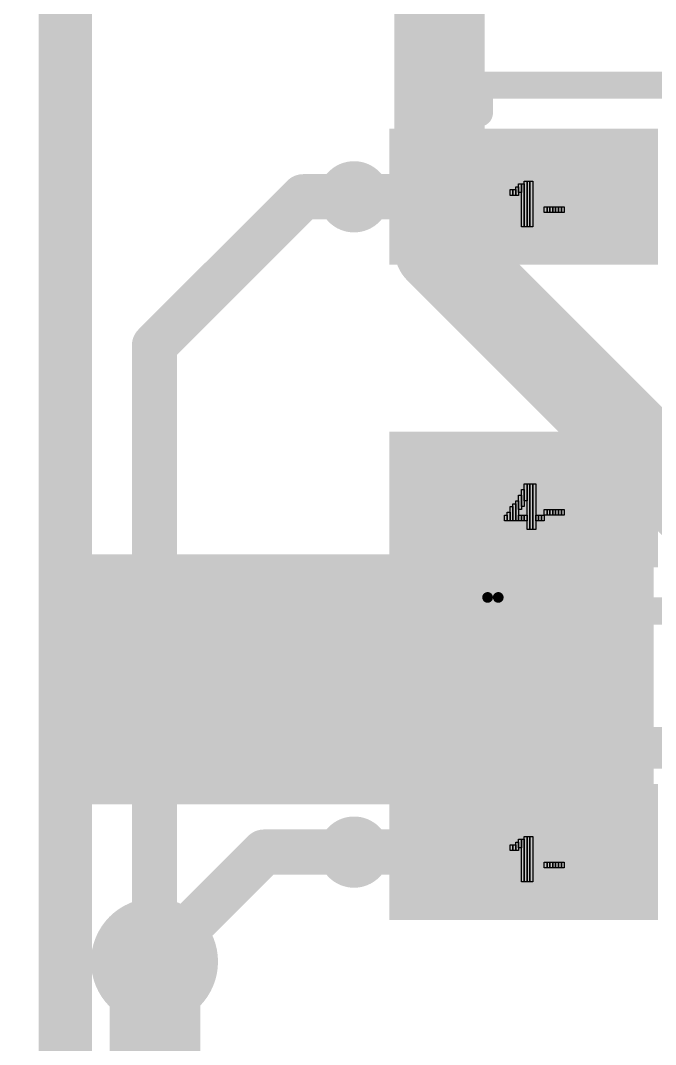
# Model space of a CAD drawing. Header units: millimetres. Extents: x 40.1 to 48.5, y 25.2 to 70.5.
# Drawn here: x 40.15 to 43.71, y 42.15 to 47.9 of the extents above; entities that cross this region are included whole.
import ezdxf

# ---------------------------------------------------------------- set-up
doc = ezdxf.new("R2010")
doc.units = ezdxf.units.MM
for name, color, linetype in [('BottomLayer', 5, 'Continuous'), ('BottomOverlay', 54, 'Continuous'), ('BottomPaste', 16, 'Continuous'), ('BottomSolder', 6, 'Continuous'), ('Mechanical1', 6, 'Continuous'), ('Mechanical15', 56, 'Continuous'), ('MidLayer2', 76, 'Continuous'), ('MultiLayer', 9, 'Continuous'), ('TopLayer', 1, 'Continuous'), ('TopOverlay', 2, 'Continuous'), ('TopPaste', 8, 'Continuous'), ('TopSolder', 216, 'Continuous')]:
    doc.layers.add(name, color=color, linetype=linetype)

# ---------------------------------------------------------------- blocks, each defined once
blk = doc.blocks.new('GH1_25_WS_4P_B_3')
at = {"layer": 'BottomLayer'}
for points, const_width in [([(3.4, 1.2), (3.4, -1.8)], 0.6), ([(4, 1.2), (4, -1.8)], 0.6), ([(3.1, 0.45), (4.3, 0.45)], 1.5), ([(3.1, -1.05), (4.3, -1.05)], 1.5)]:
    blk.add_lwpolyline(points, dxfattribs=dict(at, const_width=const_width))
at = {"layer": 'BottomLayer', "const_width": 0.6}
blk.add_lwpolyline([(3.4, -0.3, 1), (4, -0.3, 1)], format="xyb", close=True, dxfattribs=at)
at = {"layer": 'BottomOverlay', "const_width": 0.1524}
for points in [[(4.125, -2.05), (4.125, 1.4)], [(4.125, -2.05), (-4.125, -2.05)]]:
    blk.add_lwpolyline(points, dxfattribs=at)
at = {"layer": 'BottomOverlay', "const_width": 0.0762}
blk.add_lwpolyline([(4.0869, -2.05, 1), (4.1631, -2.05, 1)], format="xyb", close=True, dxfattribs=at)
blk.add_lwpolyline([(4.0869, -2.05, 1), (4.1631, -2.05, 1)], format="xyb", close=True, dxfattribs=at)
at = {"layer": 'BottomPaste'}
for points, const_width in [([(3.4, 1.2), (3.4, -1.8)], 0.6), ([(4, 1.2), (4, -1.8)], 0.6), ([(3.1, 0.45), (4.3, 0.45)], 1.5), ([(3.1, -1.05), (4.3, -1.05)], 1.5)]:
    blk.add_lwpolyline(points, dxfattribs=dict(at, const_width=const_width))
at = {"layer": 'BottomPaste', "const_width": 0.6}
blk.add_lwpolyline([(3.4, -0.3, 1), (4, -0.3, 1)], format="xyb", close=True, dxfattribs=at)
at = {"layer": 'BottomSolder'}
for points, const_width in [([(3.3492, 1.3016), (3.3492, -1.9016)], 0.7016), ([(4.0508, 1.3016), (4.0508, -1.9016)], 0.7016), ([(2.9984, 0.5008), (4.4016, 0.5008)], 1.6016), ([(2.9984, -1.1008), (4.4016, -1.1008)], 1.6016)]:
    blk.add_lwpolyline(points, dxfattribs=dict(at, const_width=const_width))
at = {"layer": 'BottomSolder', "const_width": 0.7016}
blk.add_lwpolyline([(3.3492, -0.3, 1), (4.0508, -0.3, 1)], format="xyb", close=True, dxfattribs=at)
blk = doc.blocks.new('LED_SMD_4P_L3_2_W2_8_P1_70_TL_7')
at = {"layer": 'Mechanical15'}
for p, q in [((-1.456, 0.874), (-1.456, 0.922)), ((-1.456, 0.922), (-1.44, 0.922)), ((-1.44, 0.682), (-1.44, 0.922)), ((-1.44, 0.922), (-1.424, 0.922)), ((-1.44, 0.922), (-1.44, 0.874)), ((-1.424, 0.682), (-1.424, 0.938)), ((-1.424, 0.938), (-1.408, 0.938)), ((-1.424, 0.922), (-1.424, 0.682)), ((-1.408, 0.682), (-1.408, 0.938)), ((-1.408, 0.938), (-1.392, 0.938)), ((-1.408, 0.938), (-1.408, 0.682)), ((-1.392, 0.682), (-1.392, 0.938)), ((-1.392, 0.938), (-1.376, 0.938)), ((-1.392, 0.938), (-1.392, 0.682)), ((-1.376, 0.938), (-1.376, 0.682)), ((-1.504, 0.858), (-1.504, 0.89)), ((-1.504, 0.89), (-1.488, 0.89)), ((-1.488, 0.858), (-1.488, 0.89)), ((-1.488, 0.89), (-1.472, 0.89)), ((-1.488, 0.89), (-1.488, 0.858)), ((-1.472, 0.858), (-1.472, 0.906)), ((-1.472, 0.906), (-1.456, 0.906)), ((-1.472, 0.89), (-1.472, 0.858)), ((-1.456, 0.906), (-1.456, 0.858)), ((-1.44, 0.874), (-1.456, 0.874)), ((-1.488, 0.858), (-1.504, 0.858)), ((-1.472, 0.858), (-1.488, 0.858)), ((-1.456, 0.858), (-1.472, 0.858)), ((-1.312, 0.762), (-1.312, 0.794)), ((-1.312, 0.794), (-1.296, 0.794)), ((-1.296, 0.762), (-1.312, 0.762)), ((-1.296, 0.762), (-1.296, 0.794)), ((-1.296, 0.794), (-1.28, 0.794)), ((-1.296, 0.794), (-1.296, 0.762)), ((-1.28, 0.762), (-1.296, 0.762)), ((-1.28, 0.762), (-1.28, 0.794)), ((-1.28, 0.794), (-1.264, 0.794)), ((-1.28, 0.794), (-1.28, 0.762)), ((-1.264, 0.762), (-1.28, 0.762)), ((-1.264, 0.762), (-1.264, 0.794)), ((-1.264, 0.794), (-1.248, 0.794)), ((-1.264, 0.794), (-1.264, 0.762)), ((-1.248, 0.762), (-1.264, 0.762)), ((-1.248, 0.762), (-1.248, 0.794)), ((-1.248, 0.794), (-1.232, 0.794)), ((-1.248, 0.794), (-1.248, 0.762)), ((-1.232, 0.762), (-1.248, 0.762)), ((-1.232, 0.762), (-1.232, 0.794)), ((-1.232, 0.794), (-1.216, 0.794)), ((-1.232, 0.794), (-1.232, 0.762)), ((-1.216, 0.762), (-1.232, 0.762)), ((-1.216, 0.762), (-1.216, 0.794)), ((-1.216, 0.794), (-1.2, 0.794)), ((-1.216, 0.794), (-1.216, 0.762)), ((-1.2, 0.762), (-1.216, 0.762)), ((-1.2, 0.794), (-1.2, 0.762)), ((-1.424, 0.682), (-1.44, 0.682)), ((-1.408, 0.682), (-1.424, 0.682)), ((-1.392, 0.682), (-1.408, 0.682)), ((-1.376, 0.682), (-1.392, 0.682))]:
    blk.add_line(p, q, dxfattribs=at)
for points, const_width in [([(-1.7997, 0.8498, 1), (-1.9999, 0.8498, 1)], 0.2), ([(-2.0499, 0.8498, 1), (-1.9499, 0.8498, 1)], 0.1), ([(-1.8497, 0.8498, 1), (-1.7497, 0.8498, 1)], 0.1)]:
    blk.add_lwpolyline(points, format="xyb", close=True, dxfattribs=dict(at, const_width=const_width))
at = {"layer": 'TopLayer'}
for points, const_width in [([(-1.7538, 1.13), (-1.7538, 0.57)], 0.6525), ([(-1.1013, 1.13), (-1.1013, 0.57)], 0.6525), ([(-0.775, 0.99), (-2.08, 0.99)], 0.28), ([(-0.775, 0.71), (-2.08, 0.71)], 0.28)]:
    blk.add_lwpolyline(points, dxfattribs=dict(at, const_width=const_width))
at = {"layer": 'TopLayer', "const_width": 0.28}
blk.add_lwpolyline([(-1.5675, 0.85, 1), (-1.2875, 0.85, 1)], format="xyb", close=True, dxfattribs=at)
at = {"layer": 'TopOverlay', "const_width": 0.1524}
for points in [[(-1.6762, 1.3205), (-1.6762, 1.4762)], [(-1.6762, 1.4762), (1.6762, 1.4762)]]:
    blk.add_lwpolyline(points, dxfattribs=at)
at = {"layer": 'TopOverlay'}
for points, const_width in [([(-1.7143, 1.4762, 1), (-1.6381, 1.4762, 1)], 0.0762), ([(-1.7143, 1.4762, 1), (-1.6381, 1.4762, 1)], 0.0762), ([(-1.7143, 1.3205, 1), (-1.6381, 1.3205, 1)], 0.0762), ([(-2.2798, 0.8498, 1), (-2.4799, 0.8498, 1)], 0.2), ([(-2.5299, 0.8498, 1), (-2.4299, 0.8498, 1)], 0.1), ([(-2.3298, 0.8498, 1), (-2.2298, 0.8498, 1)], 0.1)]:
    blk.add_lwpolyline(points, format="xyb", close=True, dxfattribs=dict(at, const_width=const_width))
at = {"layer": 'TopPaste'}
for points, const_width in [([(-1.7538, 1.13), (-1.7538, 0.57)], 0.6525), ([(-1.1013, 1.13), (-1.1013, 0.57)], 0.6525), ([(-0.775, 0.99), (-2.08, 0.99)], 0.28), ([(-0.775, 0.71), (-2.08, 0.71)], 0.28)]:
    blk.add_lwpolyline(points, dxfattribs=dict(at, const_width=const_width))
at = {"layer": 'TopPaste', "const_width": 0.28}
blk.add_lwpolyline([(-1.5675, 0.85, 1), (-1.2875, 0.85, 1)], format="xyb", close=True, dxfattribs=at)
at = {"layer": 'TopSolder'}
for points, const_width in [([(-1.8046, 1.2316), (-1.8046, 0.4684)], 0.7541), ([(-1.0505, 1.2316), (-1.0505, 0.4684)], 0.7541), ([(-0.6734, 1.0408), (-2.1816, 1.0408)], 0.3816), ([(-0.6734, 0.6592), (-2.1816, 0.6592)], 0.3816), ([(-1.8046, -0.4684), (-1.8046, -1.2316)], 0.7541), ([(-1.0505, -0.4684), (-1.0505, -1.2316)], 0.7541)]:
    blk.add_lwpolyline(points, dxfattribs=dict(at, const_width=const_width))
at = {"layer": 'TopSolder', "const_width": 0.3816}
blk.add_lwpolyline([(-1.6183, 0.85, 1), (-1.2367, 0.85, 1)], format="xyb", close=True, dxfattribs=at)
blk = doc.blocks.new('LED_SMD_4P_L3_2_W2_8_P1_70_TL_8')
at = {"layer": 'Mechanical15'}
for p, q in [((-1.456, 0.874), (-1.456, 0.922)), ((-1.456, 0.922), (-1.44, 0.922)), ((-1.44, 0.682), (-1.44, 0.922)), ((-1.44, 0.922), (-1.424, 0.922)), ((-1.44, 0.922), (-1.44, 0.874)), ((-1.424, 0.682), (-1.424, 0.938)), ((-1.424, 0.938), (-1.408, 0.938)), ((-1.424, 0.922), (-1.424, 0.682)), ((-1.408, 0.682), (-1.408, 0.938)), ((-1.408, 0.938), (-1.392, 0.938)), ((-1.408, 0.938), (-1.408, 0.682)), ((-1.392, 0.682), (-1.392, 0.938)), ((-1.392, 0.938), (-1.376, 0.938)), ((-1.392, 0.938), (-1.392, 0.682)), ((-1.376, 0.938), (-1.376, 0.682)), ((-1.504, 0.858), (-1.504, 0.89)), ((-1.504, 0.89), (-1.488, 0.89)), ((-1.488, 0.858), (-1.488, 0.89)), ((-1.488, 0.89), (-1.472, 0.89)), ((-1.488, 0.89), (-1.488, 0.858)), ((-1.472, 0.858), (-1.472, 0.906)), ((-1.472, 0.906), (-1.456, 0.906)), ((-1.472, 0.89), (-1.472, 0.858)), ((-1.456, 0.906), (-1.456, 0.858)), ((-1.44, 0.874), (-1.456, 0.874)), ((-1.488, 0.858), (-1.504, 0.858)), ((-1.472, 0.858), (-1.488, 0.858)), ((-1.456, 0.858), (-1.472, 0.858)), ((-1.312, 0.762), (-1.312, 0.794)), ((-1.312, 0.794), (-1.296, 0.794)), ((-1.296, 0.762), (-1.312, 0.762)), ((-1.296, 0.762), (-1.296, 0.794)), ((-1.296, 0.794), (-1.28, 0.794)), ((-1.296, 0.794), (-1.296, 0.762)), ((-1.28, 0.762), (-1.296, 0.762)), ((-1.28, 0.762), (-1.28, 0.794)), ((-1.28, 0.794), (-1.264, 0.794)), ((-1.28, 0.794), (-1.28, 0.762)), ((-1.264, 0.762), (-1.28, 0.762)), ((-1.264, 0.762), (-1.264, 0.794)), ((-1.264, 0.794), (-1.248, 0.794)), ((-1.264, 0.794), (-1.264, 0.762)), ((-1.248, 0.762), (-1.264, 0.762)), ((-1.248, 0.762), (-1.248, 0.794)), ((-1.248, 0.794), (-1.232, 0.794)), ((-1.248, 0.794), (-1.248, 0.762)), ((-1.232, 0.762), (-1.248, 0.762)), ((-1.232, 0.762), (-1.232, 0.794)), ((-1.232, 0.794), (-1.216, 0.794)), ((-1.232, 0.794), (-1.232, 0.762)), ((-1.216, 0.762), (-1.232, 0.762)), ((-1.216, 0.762), (-1.216, 0.794)), ((-1.216, 0.794), (-1.2, 0.794)), ((-1.216, 0.794), (-1.216, 0.762)), ((-1.2, 0.762), (-1.216, 0.762)), ((-1.2, 0.794), (-1.2, 0.762)), ((-1.424, 0.682), (-1.44, 0.682)), ((-1.408, 0.682), (-1.424, 0.682)), ((-1.392, 0.682), (-1.408, 0.682)), ((-1.376, 0.682), (-1.392, 0.682)), ((-1.44, -0.89), (-1.44, -0.794)), ((-1.44, -0.794), (-1.424, -0.794)), ((-1.424, -0.858), (-1.424, -0.762)), ((-1.424, -0.762), (-1.408, -0.762)), ((-1.424, -0.794), (-1.424, -0.89)), ((-1.408, -1.018), (-1.408, -0.762)), ((-1.408, -0.762), (-1.392, -0.762)), ((-1.408, -0.762), (-1.408, -0.858)), ((-1.392, -1.018), (-1.392, -0.762)), ((-1.392, -0.762), (-1.376, -0.762)), ((-1.392, -0.762), (-1.392, -1.018)), ((-1.376, -1.018), (-1.376, -0.762)), ((-1.376, -0.762), (-1.36, -0.762)), ((-1.376, -0.762), (-1.376, -1.018)), ((-1.36, -0.762), (-1.36, -1.018)), ((-1.472, -0.97), (-1.472, -0.858)), ((-1.472, -0.858), (-1.456, -0.858)), ((-1.456, -0.906), (-1.456, -0.826)), ((-1.456, -0.826), (-1.44, -0.826)), ((-1.456, -0.858), (-1.456, -0.97)), ((-1.44, -0.826), (-1.44, -0.906)), ((-1.408, -0.858), (-1.424, -0.858)), ((-1.504, -0.97), (-1.504, -0.89)), ((-1.504, -0.89), (-1.488, -0.89)), ((-1.488, -0.97), (-1.488, -0.874)), ((-1.488, -0.874), (-1.472, -0.874)), ((-1.488, -0.89), (-1.488, -0.97)), ((-1.472, -0.874), (-1.472, -0.97)), ((-1.44, -0.906), (-1.456, -0.906)), ((-1.424, -0.89), (-1.44, -0.89)), ((-1.312, -0.938), (-1.312, -0.906)), ((-1.312, -0.906), (-1.296, -0.906)), ((-1.296, -0.938), (-1.296, -0.906)), ((-1.296, -0.906), (-1.28, -0.906)), ((-1.296, -0.906), (-1.296, -0.938)), ((-1.28, -0.938), (-1.28, -0.906)), ((-1.28, -0.906), (-1.264, -0.906)), ((-1.28, -0.906), (-1.28, -0.938)), ((-1.264, -0.938), (-1.264, -0.906)), ((-1.264, -0.906), (-1.248, -0.906)), ((-1.264, -0.906), (-1.264, -0.938)), ((-1.248, -0.938), (-1.248, -0.906)), ((-1.248, -0.906), (-1.232, -0.906)), ((-1.248, -0.906), (-1.248, -0.938)), ((-1.232, -0.938), (-1.232, -0.906)), ((-1.232, -0.906), (-1.216, -0.906)), ((-1.232, -0.906), (-1.232, -0.938)), ((-1.216, -0.938), (-1.216, -0.906)), ((-1.216, -0.906), (-1.2, -0.906)), ((-1.216, -0.906), (-1.216, -0.938)), ((-1.2, -0.906), (-1.2, -0.938)), ((-1.536, -0.97), (-1.536, -0.938)), ((-1.536, -0.938), (-1.52, -0.938)), ((-1.52, -0.97), (-1.536, -0.97)), ((-1.52, -0.97), (-1.52, -0.922)), ((-1.52, -0.922), (-1.504, -0.922)), ((-1.52, -0.938), (-1.52, -0.97)), ((-1.504, -0.97), (-1.52, -0.97)), ((-1.504, -0.922), (-1.504, -0.97)), ((-1.488, -0.97), (-1.504, -0.97)), ((-1.472, -0.97), (-1.488, -0.97)), ((-1.456, -0.97), (-1.472, -0.97)), ((-1.456, -0.97), (-1.456, -0.938)), ((-1.456, -0.938), (-1.44, -0.938)), ((-1.44, -0.97), (-1.456, -0.97)), ((-1.44, -0.97), (-1.44, -0.938)), ((-1.44, -0.938), (-1.424, -0.938)), ((-1.44, -0.938), (-1.44, -0.97)), ((-1.424, -0.97), (-1.44, -0.97)), ((-1.424, -0.97), (-1.424, -0.938)), ((-1.424, -0.938), (-1.408, -0.938)), ((-1.424, -0.938), (-1.424, -0.97)), ((-1.408, -0.97), (-1.424, -0.97)), ((-1.408, -0.938), (-1.408, -0.97)), ((-1.36, -0.97), (-1.36, -0.938)), ((-1.36, -0.938), (-1.344, -0.938)), ((-1.344, -0.97), (-1.36, -0.97)), ((-1.344, -0.97), (-1.344, -0.938)), ((-1.344, -0.938), (-1.328, -0.938)), ((-1.344, -0.938), (-1.344, -0.97)), ((-1.328, -0.97), (-1.344, -0.97)), ((-1.328, -0.97), (-1.328, -0.938)), ((-1.328, -0.938), (-1.312, -0.938)), ((-1.328, -0.938), (-1.328, -0.97)), ((-1.312, -0.97), (-1.328, -0.97)), ((-1.296, -0.938), (-1.312, -0.938)), ((-1.312, -0.938), (-1.312, -0.97)), ((-1.28, -0.938), (-1.296, -0.938)), ((-1.264, -0.938), (-1.28, -0.938)), ((-1.248, -0.938), (-1.264, -0.938)), ((-1.232, -0.938), (-1.248, -0.938)), ((-1.216, -0.938), (-1.232, -0.938)), ((-1.2, -0.938), (-1.216, -0.938)), ((-1.392, -1.018), (-1.408, -1.018)), ((-1.376, -1.018), (-1.392, -1.018)), ((-1.36, -1.018), (-1.376, -1.018))]:
    blk.add_line(p, q, dxfattribs=at)
for points, const_width in [([(-1.7997, 0.8498, 1), (-1.9999, 0.8498, 1)], 0.2), ([(-2.0499, 0.8498, 1), (-1.9499, 0.8498, 1)], 0.1), ([(-1.8497, 0.8498, 1), (-1.7497, 0.8498, 1)], 0.1)]:
    blk.add_lwpolyline(points, format="xyb", close=True, dxfattribs=dict(at, const_width=const_width))
at = {"layer": 'MidLayer2'}
for points, const_width in [([(-1.5701, -1.3999, 1), (-1.63, -1.3999, 1)], 0.06), ([(-1.645, -1.3999, 1), (-1.615, -1.3999, 1)], 0.03), ([(-1.5851, -1.3999, 1), (-1.5551, -1.3999, 1)], 0.03)]:
    blk.add_lwpolyline(points, format="xyb", close=True, dxfattribs=dict(at, const_width=const_width))
at = {"layer": 'TopLayer'}
for points, const_width in [([(-1.7538, 1.13), (-1.7538, 0.57)], 0.6525), ([(-1.1013, 1.13), (-1.1013, 0.57)], 0.6525), ([(-0.775, 0.99), (-2.08, 0.99)], 0.28), ([(-0.775, 0.71), (-2.08, 0.71)], 0.28), ([(-1.7538, -0.57), (-1.7538, -1.13)], 0.6525), ([(-1.1013, -0.57), (-1.1013, -1.13)], 0.6525), ([(-0.775, -0.71), (-2.08, -0.71)], 0.28), ([(-0.775, -0.99), (-2.08, -0.99)], 0.28)]:
    blk.add_lwpolyline(points, dxfattribs=dict(at, const_width=const_width))
at = {"layer": 'TopLayer', "const_width": 0.28}
for points in [[(-1.5675, 0.85, 1), (-1.2875, 0.85, 1)], [(-1.5675, -0.85, 1), (-1.2875, -0.85, 1)]]:
    blk.add_lwpolyline(points, format="xyb", close=True, dxfattribs=at)
at = {"layer": 'TopOverlay', "const_width": 0.1524}
for points in [[(-1.6762, 1.3205), (-1.6762, 1.4762)], [(-1.6762, 1.4762), (1.6762, 1.4762)], [(-1.6762, -1.4762), (-1.6762, -1.3205)], [(-1.6762, -1.4762), (1.6762, -1.4762)]]:
    blk.add_lwpolyline(points, dxfattribs=at)
at = {"layer": 'TopOverlay'}
for points, const_width in [([(-1.7143, 1.4762, 1), (-1.6381, 1.4762, 1)], 0.0762), ([(-1.7143, 1.4762, 1), (-1.6381, 1.4762, 1)], 0.0762), ([(-1.7143, 1.3205, 1), (-1.6381, 1.3205, 1)], 0.0762), ([(-2.2798, 0.8498, 1), (-2.4799, 0.8498, 1)], 0.2), ([(-2.5299, 0.8498, 1), (-2.4299, 0.8498, 1)], 0.1), ([(-2.3298, 0.8498, 1), (-2.2298, 0.8498, 1)], 0.1), ([(-1.7143, -1.3205, 1), (-1.6381, -1.3205, 1)], 0.0762), ([(-1.7143, -1.4762, 1), (-1.6381, -1.4762, 1)], 0.0762), ([(-1.7143, -1.4762, 1), (-1.6381, -1.4762, 1)], 0.0762)]:
    blk.add_lwpolyline(points, format="xyb", close=True, dxfattribs=dict(at, const_width=const_width))
at = {"layer": 'TopPaste'}
for points, const_width in [([(-1.7538, 1.13), (-1.7538, 0.57)], 0.6525), ([(-1.1013, 1.13), (-1.1013, 0.57)], 0.6525), ([(-0.775, 0.99), (-2.08, 0.99)], 0.28), ([(-0.775, 0.71), (-2.08, 0.71)], 0.28), ([(-1.7538, -0.57), (-1.7538, -1.13)], 0.6525), ([(-1.1013, -0.57), (-1.1013, -1.13)], 0.6525), ([(-0.775, -0.71), (-2.08, -0.71)], 0.28), ([(-0.775, -0.99), (-2.08, -0.99)], 0.28)]:
    blk.add_lwpolyline(points, dxfattribs=dict(at, const_width=const_width))
at = {"layer": 'TopPaste', "const_width": 0.28}
for points in [[(-1.5675, 0.85, 1), (-1.2875, 0.85, 1)], [(-1.5675, -0.85, 1), (-1.2875, -0.85, 1)]]:
    blk.add_lwpolyline(points, format="xyb", close=True, dxfattribs=at)
at = {"layer": 'TopSolder'}
for points, const_width in [([(-1.8046, 1.2316), (-1.8046, 0.4684)], 0.7541), ([(-1.0505, 1.2316), (-1.0505, 0.4684)], 0.7541), ([(-0.6734, 1.0408), (-2.1816, 1.0408)], 0.3816), ([(-0.6734, 0.6592), (-2.1816, 0.6592)], 0.3816), ([(-1.8046, -0.4684), (-1.8046, -1.2316)], 0.7541), ([(-1.0505, -0.4684), (-1.0505, -1.2316)], 0.7541), ([(-0.6734, -0.6592), (-2.1816, -0.6592)], 0.3816), ([(-0.6734, -1.0408), (-2.1816, -1.0408)], 0.3816)]:
    blk.add_lwpolyline(points, dxfattribs=dict(at, const_width=const_width))
at = {"layer": 'TopSolder', "const_width": 0.3816}
for points in [[(-1.6183, 0.85, 1), (-1.2367, 0.85, 1)], [(-1.6183, -0.85, 1), (-1.2367, -0.85, 1)]]:
    blk.add_lwpolyline(points, format="xyb", close=True, dxfattribs=at)

msp = doc.modelspace()

# ---------------------------------------------------------------- linework, layer by layer
at = {"layer": 'BottomLayer'}
for points, const_width in [([(42.5, 46.6184), (42.5, 48.475)], 0.508), ([(42.5, 46.6184), (45.29, 43.8284)], 0.508), ([(40.9025, 40.375), (40.9025, 42.6125)], 0.508), ([(40.9, 42.615), (40.9025, 42.6125)], 0.254)]:
    msp.add_lwpolyline(points, dxfattribs=dict(at, const_width=const_width))
for points, const_width in [([(42.373, 46.6184, 1), (42.627, 46.6184, 1)], 0.254), ([(42.373, 46.6184, 1), (42.627, 46.6184, 1)], 0.254), ([(40.6963, 42.615, 1), (41.1037, 42.615, 1)], 0.1026), ([(40.7755, 42.6125, 1), (41.0295, 42.6125, 1)], 0.254), ([(40.8365, 42.615, 1), (40.9635, 42.615, 1)], 0.127), ([(40.839, 42.6125, 1), (40.966, 42.6125, 1)], 0.127)]:
    msp.add_lwpolyline(points, format="xyb", close=True, dxfattribs=dict(at, const_width=const_width))
at = {"layer": 'BottomSolder', "const_width": 0.2042}
msp.add_lwpolyline([(40.6455, 42.615, 1), (41.1545, 42.615, 1)], format="xyb", close=True, dxfattribs=at)
at = {"layer": 'Mechanical1', "const_width": 0.3}
msp.add_lwpolyline([(40.4, 26.4), (40.4, 69.4)], dxfattribs=at)
at = {"layer": 'MidLayer2', "const_width": 0.1026}
msp.add_lwpolyline([(40.6963, 42.615, 1), (41.1037, 42.615, 1)], format="xyb", close=True, dxfattribs=at)
at = {"layer": 'MultiLayer', "const_width": 0.1026}
msp.add_lwpolyline([(40.6963, 42.615, 1), (41.1037, 42.615, 1)], format="xyb", close=True, dxfattribs=at)
at = {"layer": 'TopLayer', "const_width": 0.254}
for points in [[(41.15, 46.325), (41.735, 46.91)], [(41.735, 46.91), (42.9725, 46.91)], [(40.9, 46.075), (41.15, 46.325)], [(40.9, 42.615), (40.9, 46.075)], [(42.9725, 45.21), (44.46, 45.21)], [(40.9, 42.615), (41.515, 43.23)], [(41.515, 43.23), (42.9725, 43.23)]]:
    msp.add_lwpolyline(points, dxfattribs=at)
at = {"layer": 'TopLayer'}
for points, const_width in [([(41.6715, 46.91, 1), (41.7985, 46.91, 1)], 0.127), ([(41.6715, 46.91, 1), (41.7985, 46.91, 1)], 0.127), ([(42.909, 46.91, 1), (43.036, 46.91, 1)], 0.127), ([(41.0865, 46.325, 1), (41.2135, 46.325, 1)], 0.127), ([(41.0865, 46.325, 1), (41.2135, 46.325, 1)], 0.127), ([(40.8365, 46.075, 1), (40.9635, 46.075, 1)], 0.127), ([(40.8365, 46.075, 1), (40.9635, 46.075, 1)], 0.127), ([(42.909, 45.21, 1), (43.036, 45.21, 1)], 0.127), ([(41.4515, 43.23, 1), (41.5785, 43.23, 1)], 0.127), ([(41.4515, 43.23, 1), (41.5785, 43.23, 1)], 0.127), ([(42.909, 43.23, 1), (43.036, 43.23, 1)], 0.127), ([(40.6963, 42.615, 1), (41.1037, 42.615, 1)], 0.1026), ([(40.8365, 42.615, 1), (40.9635, 42.615, 1)], 0.127), ([(40.8365, 42.615, 1), (40.9635, 42.615, 1)], 0.127)]:
    msp.add_lwpolyline(points, format="xyb", close=True, dxfattribs=dict(at, const_width=const_width))
at = {"layer": 'TopSolder', "const_width": 0.2042}
msp.add_lwpolyline([(40.6455, 42.615, 1), (41.1545, 42.615, 1)], format="xyb", close=True, dxfattribs=at)

# ---------------------------------------------------------------- block references
for name, p, rotation in [('GH1_25_WS_4P_B_3', (42.4, 47.9), 270), ('LED_SMD_4P_L3_2_W2_8_P1_70_TL_8', (44.4, 46.06), 360), ('LED_SMD_4P_L3_2_W2_8_P1_70_TL_7', (44.4, 42.38), 360)]:
    msp.add_blockref(name, p, dxfattribs=dict(rotation=rotation))

doc.saveas('drawing.dxf')
